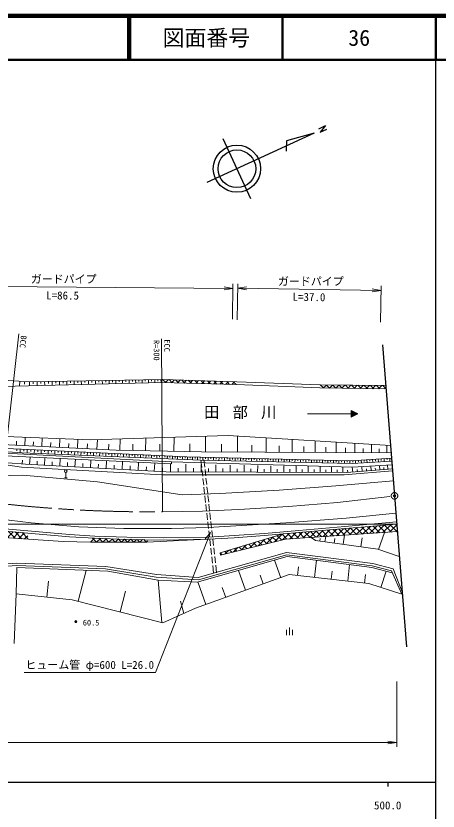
# Model space of a CAD drawing. Units: millimetres, scale not verified. Extents: x 40000 to 680000, y 20000 to 380000.
# Drawn here: x 483150 to 579500, y 198357 to 380000 of the extents above; entities that cross this region are included whole.
import ezdxf
from ezdxf.enums import TextEntityAlignment as Align

# ---------------------------------------------------------------- set-up
doc = ezdxf.new("R2010")
doc.units = ezdxf.units.MM
doc.header["$LTSCALE"] = 1000
doc.header["$PDMODE"] = 32
doc.header["$PDSIZE"] = 500
doc.linetypes.add('CHAIN', pattern=[18.5, 12, -1.5, 3.5, -1.5])
for name, color, linetype, lineweight in [('M-BMK', 2, 'CHAIN', 13), ('M-BMK-OTRS', 5, 'Continuous', 25), ('M-BMK-SRVR', 3, 'Continuous', 25), ('M-STR-HTXT', 7, 'Continuous', 13), ('M-TTL', 2, 'Continuous', 140), ('M-TTL-BAND', 7, 'Continuous', 25), ('M-TTL-LINE', 7, 'Continuous', 50), ('M-WORK', 1, 'Continuous', 13)]:
    doc.layers.add(name, color=color, linetype=linetype, lineweight=lineweight)
doc.layers.add('M-OTRS', color=6, linetype='Continuous')
doc.layers.add('M-TTL-TXT', color=7, linetype='Continuous')
doc.styles.add('ＭＳ ゴシック', font='')
doc.styles.get('ＭＳ ゴシック').set_extended_font_data('MS Gothic')

# ---------------------------------------------------------------- blocks, each defined once
blk = doc.blocks.new('open_arrow')
at = {"color": 0, "linetype": 'Continuous', "lineweight": -2}
blk.add_lwpolyline([(7.5, 1.25), (0, 0), (7.5, -1.25)], dxfattribs=at)

msp = doc.modelspace()

# ---------------------------------------------------------------- hatches: boundary and pattern name
at = {"layer": 'M-WORK'}
h = msp.add_hatch(dxfattribs=at)
h.set_pattern_fill('USER', color=256, style=0, pattern_type=2)
h.set_pattern_definition([(45, (516630, 296978), (-707.107, 707.107), []), (135, (516630, 296978), (-707.107, -707.107), [])])
h.paths.add_polyline_path([(516630, 296978), (533561, 296379), (533436, 295783), (516483, 296275)])
h = msp.add_hatch(dxfattribs=at)
h.set_pattern_fill('USER', color=256, style=0, pattern_type=2)
h.set_pattern_definition([(45, (552622, 295699), (-707.11, 707.11), []), (135, (552622, 295699), (-707.11, -707.11), [])])
h.paths.add_polyline_path([(552622, 295699), (567543, 295554), (567604, 294790), (553153, 295013)])
h = msp.add_hatch(dxfattribs=at)
h.set_pattern_fill('USER', color=256, style=0, pattern_type=2)
h.set_pattern_definition([(45, (467882, 263077), (-707.107, 707.107), []), (135, (467882, 263077), (-707.107, -707.107), [])])
h.paths.add_polyline_path([(467882, 263077), (477941, 261012), (485867, 260490), (485879, 261844), (480640, 262329), (467926, 263948)])
h = msp.add_hatch(dxfattribs=at)
h.set_pattern_fill('USER', color=256, style=0, pattern_type=2)
h.set_pattern_definition([(45, (529753, 257352), (-707.107, 707.107), []), (135, (529753, 257352), (-707.107, -707.107), [])])
h.paths.add_polyline_path([(529753, 257352), (544146, 261665), (570066, 263898), (570203, 262188), (544658, 260469), (529833, 256832)])
h = msp.add_hatch(dxfattribs=at)
h.set_pattern_fill('USER', color=256, style=0, pattern_type=2)
h.set_pattern_definition([(45, (500146, 259800), (-707.11, 707.11), []), (135, (500146, 259800), (-707.11, -707.11), [])])
h.paths.add_polyline_path([(500146, 259800), (513053, 259800), (513237, 260332), (500220, 260729)])

# ---------------------------------------------------------------- linework, layer by layer
at = {"layer": 'M-BMK'}
for p, q in [((545367, 267929), (556556, 268834)), ((556556, 268834), (569550, 270371)), ((525759, 266836), (534044, 267263)), ((534044, 267263), (545367, 267929)), ((516587, 266744), (525759, 266836))]:
    msp.add_line(p, q, dxfattribs=at)
msp.add_circle((569550, 270371), 750, dxfattribs=at)
msp.add_arc((513256, 566725), 300000, 263.52244, 270.6362, dxfattribs=at)
at = {"layer": 'M-BMK-OTRS'}
for p, q in [((566799, 304887), (569550, 270371)), ((569550, 270371), (572302, 235856))]:
    msp.add_line(p, q, dxfattribs=at)
at = {"layer": 'M-BMK-SRVR'}
for p, q in [((552268, 354242), (553777, 354940)), ((553777, 354940), (552625, 353457)), ((551192, 353227), (526744, 341927)), ((551192, 353227), (544873, 351493)), ((552625, 353457), (554137, 354165)), ((536754, 338245), (530425, 351937)), ((544873, 351493), (544799, 349085))]:
    msp.add_line(p, q, dxfattribs=at)
for radius in [5387, 4309]:
    msp.add_circle((533590, 345091), radius, dxfattribs=at)
at = {"layer": 'M-OTRS'}
msp.add_point((569550, 270371), dxfattribs=at)
at = {"layer": 'M-STR-HTXT'}
for p, q in [((470866, 318236), (532646, 317760)), ((532592, 310746), (532654, 318760)), ((533648, 310544), (533769, 318785)), ((566376, 310064), (566497, 318306)), ((533754, 317785), (566482, 317306)), ((479411, 268640), (483814, 307410)), ((516587, 266744), (516407, 306256)), ((570069, 263898), (379069, 263898)), ((527554, 262019), (526265, 260376)), ((570069, 227980), (570069, 213021)), ((379069, 214021), (570069, 214021))]:
    msp.add_line(p, q, dxfattribs=at)
msp.add_lwpolyline([(527554, 262019), (515000, 230000), (485000, 230000)], dxfattribs=at)
at = {"layer": 'M-TTL'}
msp.add_line((680000, 380000), (40000, 380000), dxfattribs=at)
at = {"layer": 'M-TTL-BAND'}
for p, q in [((579000, 20000), (579000, 370000)), ((40000, 205000), (579000, 205000)), ((568000, 205000), (568000, 204000))]:
    msp.add_line(p, q, dxfattribs=at)
at = {"layer": 'M-TTL-LINE'}
for p, q in [((508747, 380000), (508747, 370000)), ((509247, 380000), (509247, 370000)), ((543997, 380000), (543997, 370000)), ((579000, 380000), (579000, 370000)), ((40000, 370000), (680000, 370000))]:
    msp.add_line(p, q, dxfattribs=at)
at = {"layer": 'M-WORK'}
for p, q in [((453152, 298696), (486180, 296385)), ((479958, 295350), (516483, 296275)), ((484048, 296535), (483972, 295451)), ((485131, 296459), (485093, 295917)), ((486180, 296385), (516630, 296978)), ((486214, 296386), (486231, 295509)), ((487091, 296403), (487100, 295964)), ((487969, 296420), (487986, 295553)), ((488836, 296437), (488844, 296004)), ((489703, 296454), (489719, 295597)), ((490559, 296471), (490568, 296042)), ((491416, 296487), (491433, 295641)), ((492263, 296504), (492271, 296080)), ((493110, 296520), (493126, 295683)), ((493947, 296537), (493955, 296118)), ((494783, 296553), (494800, 295726)), ((495610, 296569), (495618, 296155)), ((496437, 296585), (496453, 295768)), ((497255, 296601), (497263, 296192)), ((498072, 296617), (498088, 295809)), ((498879, 296633), (498887, 296229)), ((499687, 296648), (499703, 295850)), ((500485, 296664), (500493, 296265)), ((501283, 296679), (501299, 295891)), ((502072, 296695), (502080, 296300)), ((502861, 296710), (502876, 295931)), ((503640, 296725), (503648, 296336)), ((504420, 296740), (504435, 295970)), ((505190, 296755), (505198, 296370)), ((505961, 296770), (505975, 296009)), ((506722, 296785), (506729, 296405)), ((507483, 296800), (507498, 296048)), ((508235, 296815), (508243, 296439)), ((508988, 296829), (509002, 296086)), ((509731, 296844), (509738, 296472)), ((510475, 296858), (510489, 296124)), ((511209, 296873), (511217, 296505)), ((511944, 296887), (511958, 296161)), ((512670, 296901), (512677, 296538)), ((513396, 296915), (513410, 296198)), ((514114, 296929), (514121, 296570)), ((514832, 296943), (514845, 296234)), ((515541, 296957), (515548, 296602)), ((516250, 296971), (516263, 296270)), ((516483, 296275), (533436, 295783)), ((516630, 296978), (533561, 296379)), ((533561, 296379), (552622, 295699)), ((533436, 295783), (552498, 295023)), ((552498, 295023), (567604, 294790)), ((552622, 295699), (567543, 295554)), ((549693, 289118), (559693, 289118)), ((559193, 289118), (559693, 289118)), ((561193, 289118), (559693, 289868)), ((559693, 289868), (559693, 288368)), ((559693, 289818), (559793, 289818)), ((559693, 289768), (559893, 289768)), ((559693, 289718), (559993, 289718)), ((559693, 289668), (560093, 289668)), ((559693, 289618), (560193, 289618)), ((559693, 289568), (560293, 289568)), ((559693, 289518), (560393, 289518)), ((559693, 289468), (560493, 289468)), ((559693, 289418), (560593, 289418)), ((559693, 289368), (560693, 289368)), ((559693, 289318), (560793, 289318)), ((559693, 289268), (560893, 289268)), ((559693, 289218), (560993, 289218)), ((559693, 289168), (561093, 289168)), ((559693, 288368), (561193, 289118)), ((559693, 289118), (561193, 289118)), ((559693, 289068), (561093, 289068)), ((559693, 289018), (560993, 289018)), ((559693, 288968), (560893, 288968)), ((559693, 288918), (560793, 288918)), ((559693, 288868), (560693, 288868)), ((559693, 288818), (560593, 288818)), ((559693, 288768), (560493, 288768)), ((559693, 288718), (560393, 288718)), ((559693, 288668), (560293, 288668)), ((559693, 288618), (560193, 288618)), ((559693, 288568), (560093, 288568)), ((559693, 288518), (559993, 288518)), ((559693, 288468), (559893, 288468)), ((559693, 288418), (559793, 288418)), ((480672, 283900), (500213, 283181)), ((485159, 281829), (485254, 283732)), ((489067, 281634), (489165, 283588)), ((493081, 281433), (493181, 283440)), ((500213, 283181), (531562, 284140)), ((506880, 280769), (506934, 283387)), ((512712, 280649), (512772, 283565)), ((519209, 280516), (519275, 283764)), ((526408, 280383), (526423, 283983)), ((531562, 284140), (568633, 281874)), ((533720, 280351), (533735, 284007)), ((540285, 280323), (540299, 283606)), ((484383, 281029), (471862, 281615)), ((480038, 282085), (506039, 280786)), ((483256, 281924), (483303, 282875)), ((487113, 281731), (487162, 282708)), ((491074, 281533), (491124, 282537)), ((495141, 281330), (495193, 282361)), ((497202, 281227), (497305, 283288)), ((499425, 281116), (499481, 282228)), ((501649, 281005), (501760, 283228)), ((504264, 280875), (504329, 282182)), ((509796, 280709), (509826, 282167)), ((515960, 280583), (515994, 282207)), ((522808, 280442), (522845, 282242)), ((530064, 280367), (530072, 282195)), ((537003, 280337), (537010, 281979)), ((543233, 280311), (543239, 281785)), ((546180, 280298), (546193, 283246)), ((548827, 280287), (548833, 281610)), ((551474, 280276), (551485, 282922)), ((556226, 280255), (556237, 282632)), ((560494, 280237), (560503, 282371)), ((564326, 280221), (564334, 282137)), ((567767, 280206), (567774, 281927)), ((471346, 279977), (518624, 277653)), ((518638, 278165), (471390, 280550)), ((472134, 280952), (484576, 280206)), ((483355, 281077), (483336, 280685)), ((484140, 281040), (484102, 280235)), ((522133, 279244), (484383, 281029)), ((484576, 280206), (525363, 278554)), ((484946, 281002), (484927, 280600)), ((485752, 280964), (485714, 280160)), ((486556, 280926), (486537, 280524)), ((487360, 280888), (487323, 280095)), ((488154, 280851), (488135, 280454)), ((488947, 280813), (488910, 280031)), ((489730, 280776), (489711, 280385)), ((490513, 280739), (490476, 279967)), ((491285, 280703), (491266, 280317)), ((492057, 280666), (492021, 279905)), ((492818, 280630), (492800, 280249)), ((493580, 280594), (493544, 279843)), ((494331, 280559), (494313, 280183)), ((495082, 280523), (495047, 279782)), ((495823, 280488), (495806, 280118)), ((496564, 280453), (496530, 279722)), ((497295, 280419), (497278, 280053)), ((498027, 280384), (497992, 279663)), ((498748, 280350), (498731, 279989)), ((499469, 280316), (499435, 279604)), ((500180, 280282), (500163, 279926)), ((500892, 280249), (500858, 279547)), ((501593, 280215), (501577, 279864)), ((502295, 280182), (502262, 279490)), ((502987, 280149), (502971, 279803)), ((503679, 280117), (503647, 279434)), ((504362, 280084), (504346, 279743)), ((505045, 280052), (505013, 279379)), ((505719, 280020), (505703, 279683)), ((506039, 280786), (525540, 280386)), ((506392, 279988), (506361, 279324)), ((507057, 279957), (507041, 279625)), ((507721, 279926), (507690, 279270)), ((508377, 279895), (508361, 279567)), ((509032, 279864), (509002, 279217)), ((509679, 279833), (509664, 279510)), ((510325, 279802), (510295, 279165)), ((510963, 279772), (510948, 279453)), ((511601, 279742), (511571, 279113)), ((525540, 280386), (568767, 280202)), ((553850, 280266), (553855, 281454)), ((558360, 280246), (558365, 281313)), ((562410, 280229), (562414, 281187)), ((566046, 280214), (566050, 281074)), ((484590, 277654), (484646, 278496)), ((486275, 277553), (486367, 279238)), ((487980, 277459), (488027, 278312)), ((489686, 277365), (489780, 279071)), ((491412, 277270), (491459, 278133)), ((493138, 277175), (493233, 278901)), ((494885, 277079), (494933, 277952)), ((496632, 276982), (496728, 278729)), ((500167, 276788), (500265, 278555)), ((503745, 276591), (503844, 278380)), ((507366, 276391), (507466, 278202)), ((511031, 276189), (511132, 278021)), ((512230, 279712), (512215, 279398)), ((512859, 279683), (512830, 279062)), ((513480, 279653), (513465, 279343)), ((514101, 279624), (514072, 279012)), ((514713, 279595), (514699, 279289)), ((515325, 279566), (515297, 278962)), ((515929, 279537), (515915, 279236)), ((516533, 279509), (516505, 278913)), ((517129, 279481), (517115, 279183)), ((517725, 279453), (517697, 278865)), ((518312, 279425), (518299, 279131)), ((518624, 277653), (518638, 278165)), ((559993, 276913), (518638, 278165)), ((518900, 279397), (518873, 278817)), ((519480, 279370), (519466, 279080)), ((520060, 279342), (520033, 278770)), ((520632, 279315), (520618, 279029)), ((521203, 279288), (521177, 278724)), ((521768, 279261), (521754, 278979)), ((559617, 278365), (522133, 279244)), ((522332, 279239), (522319, 278678)), ((522894, 279226), (522887, 278945)), ((523455, 279213), (523442, 278632)), ((524036, 279200), (524030, 278909)), ((524617, 279186), (524603, 278585)), ((525218, 279172), (525211, 278871)), ((525363, 278554), (559862, 277729)), ((525557, 276820), (525363, 278554)), ((525819, 279158), (525804, 278544)), ((526253, 276898), (526058, 278632)), ((526433, 279143), (526425, 278836)), ((527046, 279129), (527032, 278514)), ((527661, 279115), (527654, 278807)), ((528275, 279100), (528261, 278485)), ((528890, 279086), (528883, 278778)), ((529505, 279071), (529491, 278456)), ((530121, 279057), (530114, 278749)), ((530736, 279042), (530722, 278426)), ((531353, 279028), (531345, 278720)), ((531969, 279013), (531954, 278397)), ((532586, 278999), (532578, 278691)), ((533202, 278985), (533188, 278367)), ((533820, 278970), (533813, 278661)), ((534437, 278956), (534423, 278338)), ((535055, 278941), (535048, 278632)), ((535673, 278927), (535659, 278308)), ((536292, 278912), (536285, 278603)), ((536910, 278898), (536896, 278278)), ((537530, 278883), (537522, 278573)), ((538149, 278869), (538134, 278249)), ((538769, 278854), (538761, 278544)), ((539388, 278839), (539374, 278219)), ((540009, 278825), (540002, 278515)), ((540629, 278810), (540615, 278189)), ((541250, 278796), (541243, 278485)), ((541871, 278781), (541857, 278160)), ((542493, 278767), (542486, 278456)), ((543114, 278752), (543100, 278130)), ((543737, 278737), (543729, 278426)), ((544359, 278723), (544344, 278100)), ((544982, 278708), (544974, 278397)), ((545604, 278694), (545590, 278070)), ((546228, 278679), (546221, 278367)), ((546851, 278664), (546837, 278040)), ((547475, 278650), (547468, 278338)), ((548099, 278635), (548085, 278011)), ((548724, 278620), (548717, 278308)), ((549349, 278606), (549334, 277981)), ((549974, 278591), (549966, 278279)), ((550599, 278577), (550584, 277951)), ((551225, 278562), (551217, 278249)), ((551851, 278547), (551836, 277921)), ((552477, 278532), (552470, 278219)), ((553103, 278518), (553089, 277891)), ((553730, 278503), (553723, 278190)), ((554357, 278488), (554343, 277861)), ((554985, 278474), (554978, 278160)), ((555613, 278459), (555598, 277831)), ((556241, 278444), (556234, 278130)), ((556869, 278429), (556855, 277801)), ((557498, 278415), (557491, 278100)), ((558127, 278400), (558112, 277770)), ((558756, 278385), (558749, 278070)), ((559386, 278370), (559371, 277740)), ((568866, 278954), (559617, 278365)), ((559862, 277729), (568919, 278296)), ((560015, 278390), (560035, 278076)), ((560644, 278430), (560686, 277780)), ((561294, 278472), (561315, 278147)), ((561945, 278513), (561986, 277862)), ((562596, 278555), (562617, 278229)), ((563247, 278596), (563289, 277943)), ((563900, 278638), (563921, 278311)), ((564553, 278679), (564594, 278025)), ((565207, 278721), (565227, 278394)), ((565860, 278762), (565902, 278107)), ((566515, 278804), (566536, 278477)), ((567171, 278846), (567212, 278189)), ((567827, 278888), (567848, 278559)), ((568483, 278929), (568525, 278272)), ((480863, 277449), (484433, 276943)), ((481323, 277872), (485319, 277606)), ((484433, 276943), (516575, 275198)), ((485319, 277606), (517474, 275834)), ((498399, 276885), (498448, 277769)), ((501956, 276689), (502005, 277584)), ((505556, 276491), (505606, 277396)), ((509198, 276290), (509249, 277206)), ((512885, 276087), (512936, 277014)), ((514739, 275985), (514841, 277839)), ((516569, 275884), (516620, 276799)), ((518401, 275831), (518408, 277664)), ((520178, 275824), (520181, 276712)), ((521955, 275817), (521961, 277593)), ((523683, 275810), (523686, 276674)), ((525411, 275803), (525418, 277532)), ((525780, 274832), (525613, 276323)), ((526475, 274910), (526308, 276401)), ((527092, 275797), (527095, 276637)), ((528773, 275790), (528780, 277471)), ((530409, 275784), (530412, 276602)), ((532044, 275778), (532050, 277413)), ((533635, 275771), (533638, 276567)), ((535225, 275765), (535232, 277356)), ((536773, 275759), (536776, 276533)), ((538320, 275753), (538326, 277301)), ((539826, 275747), (539828, 276500)), ((541331, 275742), (541337, 277247)), ((542795, 275736), (542798, 276468)), ((544259, 275730), (544265, 277194)), ((545684, 275725), (545686, 276437)), ((547108, 275719), (547113, 277143)), ((548493, 275714), (548496, 276407)), ((549879, 275708), (549884, 277094)), ((551227, 275703), (551229, 276377)), ((552574, 275698), (552580, 277046)), ((553885, 275693), (553888, 276348)), ((555196, 275688), (555201, 276999)), ((556472, 275683), (556474, 276320)), ((557747, 275678), (557752, 276953)), ((558674, 275674), (569060, 276523)), ((558881, 275691), (558835, 276257)), ((560012, 275784), (559919, 276914)), ((568987, 277439), (559993, 276913)), ((561087, 275871), (561043, 276409)), ((562163, 275959), (562075, 277035)), ((563191, 276043), (563149, 276557)), ((564219, 276127), (564135, 277155)), ((565202, 276208), (565162, 276699)), ((566185, 276288), (566104, 277271)), ((567124, 276365), (567086, 276834)), ((568063, 276441), (567987, 277381)), ((465563, 274586), (484744, 275066)), ((484744, 275066), (501768, 273587)), ((494209, 274494), (494809, 274494)), ((494509, 274494), (494509, 275694)), ((516575, 275198), (558055, 275158)), ((517474, 275834), (558674, 275674)), ((526002, 272845), (525835, 274335)), ((526698, 272923), (526531, 274413)), ((558055, 275158), (569095, 276081)), ((501768, 273587), (521069, 270630)), ((543207, 271629), (556195, 272628)), ((556195, 272628), (569280, 273761)), ((521069, 270630), (529700, 270870)), ((526225, 270857), (526058, 272348)), ((526921, 270935), (526754, 272426)), ((529700, 270870), (543207, 271629)), ((526448, 268870), (526281, 270360)), ((527144, 268948), (526977, 270438)), ((526671, 266882), (526504, 268373)), ((527366, 266960), (527199, 268451)), ((476494, 265396), (486664, 264230)), ((526893, 264894), (526726, 266385)), ((527589, 264972), (527422, 266463)), ((544781, 264170), (558487, 265249)), ((558487, 265249), (569866, 266407)), ((486664, 264230), (497493, 263311)), ((527116, 262907), (526949, 264398)), ((526998, 263131), (544781, 264170)), ((527812, 262985), (527645, 264476)), ((547692, 262480), (558255, 263386)), ((558255, 263386), (570027, 264396)), ((558298, 262888), (570069, 263898)), ((480640, 262329), (486693, 261769)), ((480690, 262827), (486738, 262267)), ((486693, 261769), (495360, 261022)), ((486738, 262267), (495396, 261521)), ((497493, 263311), (507803, 262911)), ((507803, 262911), (518686, 262892)), ((518686, 262892), (526998, 263131)), ((527339, 260919), (527172, 262410)), ((528035, 260997), (527868, 262488)), ((544146, 261665), (529753, 257352)), ((532933, 261281), (539859, 261788)), ((539859, 261788), (547692, 262480)), ((539900, 261289), (547735, 261982)), ((544658, 260469), (570203, 262188)), ((547735, 261982), (558298, 262888)), ((565921, 258122), (567233, 261988)), ((477941, 261012), (493912, 259960)), ((493912, 259960), (500146, 259800)), ((495360, 261022), (501100, 260675)), ((495396, 261521), (501124, 261175)), ((500146, 259800), (513053, 259800)), ((501100, 260675), (508437, 260409)), ((501124, 261175), (508450, 260908)), ((508437, 260409), (516789, 260275)), ((508450, 260908), (516789, 260775)), ((513053, 259800), (528314, 260525)), ((516789, 260775), (527152, 260962)), ((516789, 260275), (527170, 260462)), ((527152, 260962), (532933, 261281)), ((527170, 260462), (532965, 260782)), ((527562, 258932), (527395, 260422)), ((528257, 259010), (528090, 260500)), ((529833, 256832), (544658, 260469)), ((532965, 260782), (539900, 261289)), ((550570, 260867), (551492, 260189)), ((551492, 260189), (565718, 258191)), ((552479, 260050), (552564, 260654)), ((553686, 259881), (553855, 261088)), ((555765, 259589), (555911, 260628)), ((557844, 259297), (558136, 261376)), ((561887, 258729), (562171, 260751)), ((527784, 256944), (527617, 258435)), ((528480, 257022), (528313, 258513)), ((565718, 258191), (570655, 256514)), ((524514, 250655), (545067, 256516)), ((524753, 251738), (544938, 257422)), ((524811, 251183), (544979, 256862)), ((528007, 254957), (527840, 256447)), ((528703, 255035), (528536, 256525)), ((529753, 257352), (529833, 256832)), ((544938, 257422), (564585, 254891)), ((544979, 256862), (564482, 254350)), ((545067, 256516), (564408, 253986)), ((460869, 253284), (483360, 255022)), ((461003, 252742), (483371, 254471)), ((483360, 255022), (503647, 254236)), ((483371, 254471), (503593, 253688)), ((528257, 252725), (528063, 254460)), ((528953, 252803), (528759, 254538)), ((543588, 251677), (542153, 255686)), ((551308, 251728), (551749, 255642)), ((558867, 250875), (559294, 254655)), ((564482, 254350), (568833, 253238)), ((564585, 254891), (569243, 253701)), ((483372, 253965), (483174, 248009)), ((483372, 253965), (504134, 253133)), ((497376, 246277), (499173, 253331)), ((503593, 253688), (515180, 251831)), ((503647, 254236), (515242, 252378)), ((504134, 253133), (515602, 251135)), ((535571, 248808), (533947, 253345)), ((547394, 252169), (547614, 254127)), ((555088, 251301), (555301, 253191)), ((564408, 253986), (569046, 252758)), ((566447, 249443), (567644, 253129)), ((568833, 253238), (571203, 247899)), ((569243, 253701), (571301, 248409)), ((490173, 247254), (490563, 250873)), ((515180, 251831), (524811, 251183)), ((515242, 252378), (524753, 251738)), ((515602, 251135), (524514, 250655)), ((516468, 241411), (515602, 251135)), ((545546, 252378), (524107, 244705)), ((526496, 245560), (524658, 250696)), ((539579, 250242), (538862, 252247)), ((563728, 250326), (545546, 252378)), ((562718, 250440), (562935, 252366)), ((531033, 247184), (530221, 249453)), ((571203, 247899), (563728, 250326)), ((483174, 248009), (482771, 236672)), ((496014, 246623), (483174, 248009)), ((506922, 243844), (508138, 248617)), ((516714, 241349), (496014, 246623)), ((521450, 243499), (520708, 246280)), ((524107, 244705), (516714, 241349)), ((545586, 238527), (545586, 240277)), ((544886, 238527), (544886, 239752)), ((546286, 238527), (546286, 239752))]:
    msp.add_line(p, q, dxfattribs=at)
for centre, radius in [((494509, 275994), 300), ((496829, 241652), 150), ((496829, 241652), 120), ((496829, 241652), 90), ((496829, 241652), 60), ((496829, 241652), 30), ((496829, 241652), 20)]:
    msp.add_circle(centre, radius, dxfattribs=at)
msp.add_point((496829, 241652), dxfattribs=at)

# ---------------------------------------------------------------- block references
at = {"layer": 'M-STR-HTXT', "xscale": 267, "yscale": 267}
for p, rotation in [((532646, 317760), 179.6), ((533754, 317785), 359.2), ((566482, 317306), 179.2), ((570069, 214021), 180)]:
    msp.add_blockref('open_arrow', p, dxfattribs=dict(at, rotation=rotation))

# ---------------------------------------------------------------- texts
at = {"layer": 'M-STR-HTXT', "style": 'ＭＳ ゴシック'}
for s, p in [('ガードパイプ', (494053, 319876)), ('ガードパイプ', (550458, 319362)), ('ヒューム管 φ=600 L=26.0', (500000, 231750))]:
    msp.add_text(s, height=1833, dxfattribs=at).set_placement(p, align=Align.MIDDLE_CENTER)
for s, rotation, p in [('L=86.5', 359.558, (493793, 314676)), ('L=37.0', 359.161, (550018, 314327))]:
    msp.add_text(s, height=1833, rotation=rotation, dxfattribs=at).set_placement(p, align=Align.BOTTOM_CENTER)
for s, rotation, p in [('BCC', 263.521, (484962, 306971)), ('R=300', 270.26, (515249, 305965)), ('ECC', 270.26, (517647, 306099))]:
    msp.add_text(s, height=1320, rotation=rotation, dxfattribs=at).set_placement(p, align=Align.MIDDLE_LEFT)
at = {"layer": 'M-TTL-BAND', "style": 'ＭＳ ゴシック'}
msp.add_text('500.0', height=1833, dxfattribs=at).set_placement((568000, 198195), align=Align.BOTTOM_CENTER)
at = {"layer": 'M-TTL-TXT', "style": 'ＭＳ ゴシック'}
for s, p in [('図面番号', (526622, 375000)), ('36', (561497, 375000))]:
    msp.add_text(s, height=3666, dxfattribs=at).set_placement(p, align=Align.MIDDLE_CENTER)
at = {"layer": 'M-WORK', "style": 'ＭＳ ゴシック'}
msp.add_text('60.5', height=1320, dxfattribs=at).set_placement((498423, 241414), align=Align.MIDDLE_LEFT)
at = {"layer": 'M-WORK', "insert": (535846, 289320), "char_height": 2566, "attachment_point": 5, "style": 'ＭＳ ゴシック'}
msp.add_mtext('\\T1.86;田部川', dxfattribs=at)

doc.saveas('drawing.dxf')
